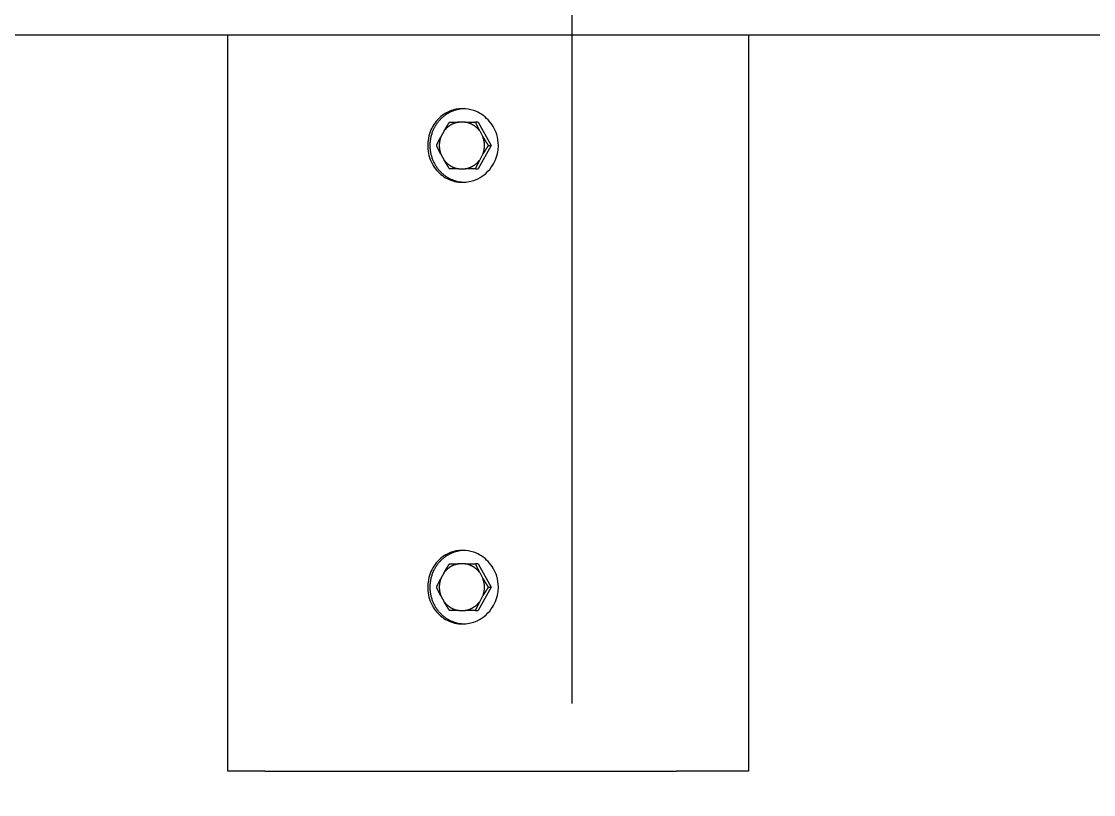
# Model space of a CAD drawing. Extents: x 53504 to 217282, y 25397 to 142583.
# Drawn here: x 140850.7 to 141288, y 132956.4 to 133271.5 of the extents above; entities that cross this region are included whole.
import ezdxf

# ---------------------------------------------------------------- set-up
doc = ezdxf.new("R2010")
doc.units = 0
doc.header["$LTSCALE"] = 250
doc.linetypes.add('PHANTOM', pattern=[2.1, 1.25, -0.2, 0.125, -0.2, 0.125, -0.2])
doc.layers.get('0').update_dxf_attribs({"linetype": 'CONTINUOUS'})
doc.layers.add('A0CO1', color=1, linetype='CONTINUOUS')
doc.layers.add('S0PH1', color=1, linetype='PHANTOM')

# ---------------------------------------------------------------- blocks, each defined once
blk = doc.blocks.new('ROR')
at = {"color": 0, "linetype": 'ByBlock'}
for p, q in [((71.2505, 1720), (-539.04973, 1720)), ((-140.3539, 1420), (-140.3539, 1720)), ((414.8413, 1720), (71.2505, 1720)), ((72.026, 1720), (72.026, 1420)), ((-49.9687, 1684.5), (-46.2098, 1684.5)), ((-43.6205, 1684.5), (-46.2098, 1684.5)), ((-43.6205, 1684.5), (-39.424, 1684.5)), ((-38.2646, 1684.5), (-39.424, 1684.5)), ((-38.2646, 1684.5), (-32.9923, 1675)), ((-52.1763, 1680.9165), (-53.471, 1678.5836)), ((-37.654, 1680.9165), (-36.3593, 1678.5836)), ((-32.9923, 1675), (-38.2646, 1665.5)), ((-34.1517, 1675), (-32.9923, 1675)), ((-53.471, 1671.4165), (-52.1763, 1669.0836)), ((-37.654, 1669.0836), (-36.3593, 1671.4165)), ((-46.2098, 1665.5), (-49.9687, 1665.5)), ((-46.2098, 1665.5), (-43.6205, 1665.5)), ((-39.424, 1665.5), (-43.6205, 1665.5)), ((-39.424, 1665.5), (-38.2646, 1665.5)), ((-49.9687, 1504.5), (-46.2098, 1504.5)), ((-43.6205, 1504.5), (-46.2098, 1504.5)), ((-43.6205, 1504.5), (-39.424, 1504.5)), ((-38.2646, 1504.5), (-39.424, 1504.5)), ((-38.2646, 1504.5), (-32.9923, 1495)), ((-52.1763, 1500.9165), (-53.471, 1498.5836)), ((-37.654, 1500.9165), (-36.3593, 1498.5836)), ((-53.471, 1491.4165), (-52.1763, 1489.0836)), ((-32.9923, 1495), (-38.2646, 1485.5)), ((-37.654, 1489.0836), (-36.3593, 1491.4165)), ((-34.1517, 1495), (-32.9923, 1495)), ((-46.2098, 1485.5), (-49.9687, 1485.5)), ((-46.2098, 1485.5), (-43.6205, 1485.5)), ((-39.424, 1485.5), (-43.6205, 1485.5)), ((-39.424, 1485.5), (-38.2646, 1485.5)), ((-125.2896, 1420), (-140.3539, 1420)), ((-125.2896, 1420), (42.5921, 1420)), ((72.026, 1420), (42.5921, 1420))]:
    blk.add_line(p, q, dxfattribs=at)
for points in [[(-44.0881, 1689.9891), (-44.7417, 1689.9467, 0.010904938), (-45.3827, 1689.8766, 0.011507174), (-46.0107, 1689.7775, 0.011601446), (-46.6249, 1689.652, 0.01118388), (-47.2228, 1689.5014, 0.010964824), (-47.804, 1689.3282, 0.010737509), (-48.367, 1689.1332, 0.010606455), (-48.9122, 1688.9188, 0.010383035), (-49.4385, 1688.6857, 0.010124251), (-49.9446, 1688.4376, 0.009742224), (-50.4289, 1688.1756, 0.009779508), (-50.8993, 1687.8973, 0.009589789), (-51.3632, 1687.5979, 0.009488039), (-51.8236, 1687.2755, 0.0097748), (-52.2812, 1686.9266, 0.009852895), (-52.7346, 1686.552, 0.010082039), (-53.1811, 1686.1506, 0.010219598), (-53.6194, 1685.7232, 0.010407616), (-54.0473, 1685.2685, 0.010505822), (-54.4634, 1684.7876, 0.01069763), (-54.8651, 1684.2797, 0.010795857), (-55.2511, 1683.7463, 0.010963925), (-55.6186, 1683.1868, 0.011047029), (-55.9663, 1682.6032, 0.011198093), (-56.2915, 1681.9956, 0.011269833), (-56.593, 1681.366, 0.011398561), (-56.8679, 1680.7152, 0.01145714), (-57.1157, 1680.0456, 0.011562576), (-57.3335, 1679.3583, 0.011608182), (-57.521, 1678.6562, 0.011688522), (-57.6757, 1677.9408, 0.011721006), (-57.7978, 1677.2151, 0.011775199), (-57.8851, 1676.4812, 0.011794648), (-57.9382, 1675.742, 0.011821926), (-57.9555, 1675, 0.011828398), (-57.9382, 1674.2581, 0.011828398), (-57.8851, 1673.5189, 0.011821926), (-57.7978, 1672.785, 0.011794648), (-57.6757, 1672.0593, 0.011775198), (-57.521, 1671.3439, 0.011721003), (-57.3335, 1670.6418, 0.01168852), (-57.1157, 1669.9545, 0.011608186), (-56.8679, 1669.2849, 0.011562572), (-56.5929, 1668.6341, 0.01145711), (-56.2914, 1668.0045, 0.011398565), (-55.9663, 1667.3968, 0.011269932), (-55.6186, 1666.8133, 0.011198064), (-55.2511, 1666.2538, 0.011046634), (-54.8651, 1665.7204, 0.010964018), (-54.4634, 1665.2124, 0.010797326), (-54.0473, 1664.7315, 0.010697254), (-53.6193, 1664.2768, 0.010500298), (-53.1811, 1663.8494, 0.010409024), (-52.7346, 1663.4481, 0.010240018), (-52.2811, 1663.0735, 0.010076699), (-51.8235, 1662.7246, 0.009778117), (-51.3635, 1662.4022, 0.009794877), (-50.8993, 1662.1028, 0.009755265), (-50.4275, 1661.8244, 0.009511564), (-49.9445, 1661.5625, 0.008885518), (-49.4437, 1661.3148, 0.010036777), (-48.9122, 1661.0813, 0.012800242), (-48.3466, 1660.8652, 0.00948295), (-47.804, 1660.6719, 0.002323767), (-47.3031, 1660.5055, 0.014494382), (-46.6249, 1660.3481, 0.025918384), (-45.5376, 1660.1823, 0.012189206), (-44.088, 1660.011, 0.006147019)], [(-46.2094, 1684.5001), (-46.4152, 1684.4673, 0.006117841), (-46.6223, 1684.4293, 0.005911667), (-46.8307, 1684.3857, 0.005860919), (-47.0403, 1684.3369, 0.006003954), (-47.2509, 1684.2822, 0.006070301), (-47.4622, 1684.2219, 0.006119772), (-47.6741, 1684.1556, 0.0061528), (-47.8864, 1684.0835, 0.00622169), (-48.0989, 1684.0052, 0.006260223), (-48.3113, 1683.9208, 0.006320557), (-48.5235, 1683.8301, 0.006352115), (-48.7352, 1683.7333, 0.006404904), (-48.9462, 1683.63, 0.006440169), (-49.1562, 1683.5204, 0.006504222), (-49.3651, 1683.4042, 0.006512858), (-49.5724, 1683.2818, 0.00651599), (-49.778, 1683.1529, 0.006599932), (-49.9817, 1683.0175, 0.006783867), (-50.1835, 1682.8753, 0.006597578), (-50.3821, 1682.7276, 0.006172072), (-50.5769, 1682.5748, 0.00686236), (-50.7714, 1682.4125, 0.008258815), (-50.9663, 1682.2392, 0.006219196), (-51.1475, 1682.0728, 0.002031566), (-51.3097, 1681.9193, 0.008901154), (-51.5083, 1681.7094, 0.015368702), (-51.801, 1681.37, 0.007431286), (-52.1763, 1680.916, 0.003887217)], [(-52.1763, 1680.916), (-52.1038, 1681.0406, -0.000483853), (-52.0313, 1681.1646, -0.000492784), (-51.9589, 1681.2879, -0.000492135), (-51.8865, 1681.4106, -0.000479479), (-51.8142, 1681.5327, -0.000471215), (-51.7418, 1681.6543, -0.000464351), (-51.6695, 1681.7754, -0.000458058), (-51.5971, 1681.8961, -0.000449792), (-51.5246, 1682.0163, -0.000443027), (-51.4521, 1682.1362, -0.000435351), (-51.3795, 1682.2557, -0.00042867), (-51.3069, 1682.3749, -0.000420798), (-51.2341, 1682.4938, -0.000414482), (-51.1612, 1682.6125, -0.000407621), (-51.0882, 1682.7309, -0.000400237), (-51.015, 1682.8492, -0.00039076), (-50.9417, 1682.9672, -0.000387422), (-50.8682, 1683.0853, -0.000387265), (-50.7944, 1683.2034, -0.000370883), (-50.7207, 1683.321, -0.000341677), (-50.6472, 1683.4378, -0.00036834), (-50.5723, 1683.5564, -0.000426561), (-50.4953, 1683.6779, -0.000322303), (-50.423, 1683.7919, -0.000118678), (-50.3574, 1683.895, -0.000436341), (-50.2727, 1684.0275, -0.0007247), (-50.1412, 1684.2321, -0.000350841), (-49.9686, 1684.5001, -0.000186591)], [(-37.6537, 1680.916), (-37.8136, 1681.1223, 0.006705874), (-37.9782, 1681.3233, 0.006795275), (-38.1477, 1681.519, 0.006816055), (-38.3218, 1681.7094, 0.006786407), (-38.5002, 1681.8939, 0.006780164), (-38.6826, 1682.0728, 0.006766055), (-38.869, 1682.2456, 0.006759291), (-39.0588, 1682.4125, 0.006735244), (-39.2519, 1682.5731, 0.006724633), (-39.4481, 1682.7276, 0.006695998), (-39.647, 1682.8757, 0.006680028), (-39.8484, 1683.0175, 0.006642151), (-40.0521, 1683.1528, 0.006627001), (-40.2577, 1683.2818, 0.00659553), (-40.4652, 1683.4042, 0.006559761), (-40.6739, 1683.5204, 0.006480824), (-40.8839, 1683.6299, 0.006500195), (-41.095, 1683.7333, 0.006559193), (-41.3071, 1683.8302, 0.006372386), (-41.5188, 1683.9208, 0.005953889), (-41.7296, 1684.0049, 0.006446637), (-41.9438, 1684.0835, 0.007485158), (-42.1625, 1684.1567, 0.005813713), (-42.3679, 1684.2219, 0.002333373), (-42.5536, 1684.2778, 0.007806712), (-42.7898, 1684.3369, 0.013197833), (-43.1504, 1684.4118, 0.006646898), (-43.6207, 1684.5001, 0.003620777)], [(-39.4243, 1684.5001), (-39.3694, 1684.3818, 0.000362394), (-39.3143, 1684.2636, 0.000360266), (-39.2591, 1684.1455, 0.000363059), (-39.2037, 1684.0275, 0.000371073), (-39.1482, 1683.9097, 0.000377117), (-39.0925, 1683.7919, 0.000382771), (-39.0365, 1683.6741, 0.000388064), (-38.9804, 1683.5564, 0.000394403), (-38.924, 1683.4387, 0.000399956), (-38.8674, 1683.321, 0.000406327), (-38.8105, 1683.2032, 0.000411721), (-38.7533, 1683.0853, 0.000417874), (-38.6959, 1682.9673, 0.000423736), (-38.6381, 1682.8492, 0.000431114), (-38.58, 1682.7309, 0.000435327), (-38.5215, 1682.6125, 0.000438708), (-38.4627, 1682.4939, 0.00044856), (-38.4034, 1682.3749, 0.000465616), (-38.3437, 1682.2554, 0.000456003), (-38.2837, 1682.1362, 0.000428315), (-38.2237, 1682.0173, 0.000483529), (-38.1622, 1681.8961, 0.000592649), (-38.0986, 1681.7715, 0.000444718), (-38.0386, 1681.6543, 0.00013178), (-37.9842, 1681.5482, 0.000655775), (-37.9128, 1681.4106, 0.001153409), (-37.8011, 1681.1969, 0.000555406), (-37.6537, 1680.916, 0.000289087)], [(-55.2407, 1674.9997), (-55.1858, 1675.1181, -0.000363511), (-55.1308, 1675.2363, -0.00036138), (-55.0756, 1675.3544, -0.000364185), (-55.0203, 1675.4724, -0.000372228), (-54.9648, 1675.5902, -0.000378294), (-54.9091, 1675.708, -0.00038397), (-54.8532, 1675.8258, -0.000389284), (-54.7971, 1675.9435, -0.000395647), (-54.7408, 1676.0613, -0.000401221), (-54.6842, 1676.179, -0.000407617), (-54.6273, 1676.2968, -0.000413033), (-54.5702, 1676.4147, -0.00041921), (-54.5128, 1676.5327, -0.000425096), (-54.455, 1676.6508, -0.000432502), (-54.3969, 1676.7691, -0.000436734), (-54.3385, 1676.8875, -0.000440131), (-54.2798, 1677.0061, -0.00045002), (-54.2205, 1677.1251, -0.000467137), (-54.1608, 1677.2446, -0.000457498), (-54.1009, 1677.3638, -0.000429725), (-54.0409, 1677.4827, -0.000485126), (-53.9794, 1677.6039, -0.000594614), (-53.9159, 1677.7285, -0.000446199), (-53.8559, 1677.8456, -0.00013222), (-53.8015, 1677.9517, -0.000657968), (-53.7302, 1678.0893, -0.001157295), (-53.6186, 1678.303, -0.000557289), (-53.4712, 1678.5839, -0.00029007)], [(-53.4712, 1671.4167), (-53.537, 1671.5413, -0.000505679), (-53.6021, 1671.6652, -0.000517258), (-53.6665, 1671.7885, -0.000518956), (-53.7302, 1671.9111, -0.000507812), (-53.7934, 1672.0332, -0.000501276), (-53.8559, 1672.1547, -0.000496054), (-53.9179, 1672.2758, -0.000491451), (-53.9794, 1672.3964, -0.000484561), (-54.0404, 1672.5166, -0.000479281), (-54.1009, 1672.6364, -0.000472852), (-54.1609, 1672.7559, -0.000467498), (-54.2205, 1672.875, -0.000460686), (-54.2797, 1672.9939, -0.000455569), (-54.3385, 1673.1125, -0.000449708), (-54.397, 1673.231, -0.00044326), (-54.455, 1673.3492, -0.000434331), (-54.5127, 1673.4672, -0.000432217), (-54.5702, 1673.5852, -0.000433579), (-54.6274, 1673.7033, -0.000416756), (-54.6842, 1673.8208, -0.000385195), (-54.7403, 1673.9376, -0.000416636), (-54.7971, 1674.0562, -0.000484271), (-54.855, 1674.1777, -0.000367303), (-54.9091, 1674.2916, -0.000135521), (-54.958, 1674.3947, -0.000499186), (-55.0203, 1674.5272, -0.000834082), (-55.1159, 1674.7317, -0.000405909), (-55.2407, 1674.9997, -0.000216395)], [(-53.4712, 1678.5839), (-53.563, 1678.3367, 0.006568869), (-53.648, 1678.0879, 0.006633796), (-53.7261, 1677.8374, 0.0066308), (-53.7975, 1677.5854, 0.006580379), (-53.8619, 1677.3324, 0.006552632), (-53.9196, 1677.0786, 0.006518971), (-53.9703, 1676.8243, 0.006492441), (-54.0143, 1676.5699, 0.006451052), (-54.0514, 1676.3156, 0.006422785), (-54.082, 1676.0617, 0.006379054), (-54.1057, 1675.8084, 0.006347802), (-54.1231, 1675.5561, 0.006297479), (-54.1339, 1675.3049, 0.006269254), (-54.1384, 1675.0552, 0.006227232), (-54.1366, 1674.8072, 0.006181826), (-54.1289, 1674.561, 0.006097457), (-54.1151, 1674.3171, 0.00610632), (-54.0956, 1674.0753, 0.006153592), (-54.0702, 1673.8358, 0.005971137), (-54.0398, 1673.5997, 0.005573731), (-54.0044, 1673.3678, 0.006030089), (-53.9628, 1673.1356, 0.006996442), (-53.9144, 1672.9019, 0.005431138), (-53.8659, 1672.6843, 0.002179358), (-53.8196, 1672.4891, 0.007290407), (-53.7507, 1672.2468, 0.012323993), (-53.6328, 1671.8846, 0.006209197), (-53.4712, 1671.4167, 0.00338347)], [(-36.3588, 1671.4167), (-36.2833, 1671.6185, 0.005720019), (-36.2114, 1671.8241, 0.005524086), (-36.1435, 1672.0336, 0.005474281), (-36.0794, 1672.2468, 0.005606298), (-36.0196, 1672.4638, 0.005667421), (-35.9642, 1672.6843, 0.005713658), (-35.9135, 1672.9083, 0.005745459), (-35.8674, 1673.1356, 0.00581163), (-35.8264, 1673.3662, 0.005850528), (-35.7904, 1673.5997, 0.005910686), (-35.7598, 1673.8362, 0.005945164), (-35.7345, 1674.0753, 0.006000373), (-35.7151, 1674.317, 0.00604054), (-35.7013, 1674.561, 0.006108569), (-35.6935, 1674.8072, 0.00612605), (-35.6918, 1675.0552, 0.006138969), (-35.6963, 1675.3048, 0.006229635), (-35.7071, 1675.5561, 0.006415958), (-35.7246, 1675.8089, 0.006253767), (-35.7482, 1676.0617, 0.005863147), (-35.778, 1676.3136, 0.006534444), (-35.8158, 1676.5699, 0.007887025), (-35.8626, 1676.8322, 0.00595846), (-35.9105, 1677.0786, 0.001949732), (-35.9572, 1677.3015, 0.008556448), (-36.0326, 1677.5854, 0.014864357), (-36.1686, 1678.0187, 0.007228521), (-36.3588, 1678.5839, 0.003791262)], [(-36.3588, 1678.5839), (-36.2863, 1678.4592, 0.000482394), (-36.2139, 1678.3353, 0.000491293), (-36.1415, 1678.212, 0.00049064), (-36.0692, 1678.0893, 0.000478017), (-35.9968, 1677.9672, 0.000469773), (-35.9245, 1677.8456, 0.000462925), (-35.8522, 1677.7245, 0.000456646), (-35.7798, 1677.6039, 0.000448401), (-35.7074, 1677.4837, 0.000441652), (-35.635, 1677.3638, 0.000433996), (-35.5624, 1677.2443, 0.000427332), (-35.4898, 1677.1251, 0.000419481), (-35.417, 1677.0062, 0.00041318), (-35.3442, 1676.8875, 0.000406337), (-35.2712, 1676.769, 0.000398972), (-35.1981, 1676.6508, 0.000389522), (-35.1248, 1676.5327, 0.000386191), (-35.0513, 1676.4147, 0.000386031), (-34.9775, 1676.2966, 0.000369699), (-34.9039, 1676.179, 0.000340583), (-34.8304, 1676.0622, 0.000367158), (-34.7556, 1675.9435, 0.000425188), (-34.6787, 1675.8221, 0.000321263), (-34.6063, 1675.708, 0.000118294), (-34.5408, 1675.605, 0.000434929), (-34.4561, 1675.4724, 0.000722345), (-34.3247, 1675.2678, 0.000349697), (-34.1522, 1674.9997, 0.000185982)], [(-34.1522, 1674.9997), (-34.2286, 1674.8814, 0.000311498), (-34.3047, 1674.7632, 0.000310573), (-34.3806, 1674.6452, 0.000313932), (-34.4561, 1674.5272, 0.000321817), (-34.5313, 1674.4094, 0.000328094), (-34.6063, 1674.2916, 0.000334043), (-34.6811, 1674.1739, 0.000339771), (-34.7556, 1674.0562, 0.000346425), (-34.8298, 1673.9385, 0.000352492), (-34.9039, 1673.8208, 0.000359292), (-34.9777, 1673.7031, 0.000365336), (-35.0513, 1673.5852, 0.000372063), (-35.1248, 1673.4673, 0.000378647), (-35.1981, 1673.3492, 0.000386603), (-35.2712, 1673.2309, 0.000391842), (-35.3442, 1673.1125, 0.00039632), (-35.417, 1672.994, 0.000406775), (-35.4898, 1672.875, 0.000423854), (-35.5626, 1672.7556, 0.000416784), (-35.635, 1672.6364, 0.000392927), (-35.7068, 1672.5176, 0.000445299), (-35.7798, 1672.3964, 0.000548282), (-35.8545, 1672.2719, 0.000413427), (-35.9245, 1672.1547, 0.000122804), (-35.9878, 1672.0486, 0.000612467), (-36.0692, 1671.9111, 0.001086578), (-36.1945, 1671.6975, 0.000527232), (-36.3588, 1671.4167, 0.000275371)], [(-52.1763, 1669.0834), (-52.0461, 1668.9145, 0.005838316), (-51.9109, 1668.7469, 0.005654823), (-51.7705, 1668.5809, 0.005620214), (-51.625, 1668.4166, 0.005771816), (-51.4742, 1668.2542, 0.005851684), (-51.3184, 1668.0941, 0.005915629), (-51.1573, 1667.9363, 0.005965246), (-50.9911, 1667.7812, 0.006049873), (-50.8197, 1667.6289, 0.006106712), (-50.6432, 1667.4797, 0.006184953), (-50.4617, 1667.3339, 0.006236725), (-50.2752, 1667.1916, 0.006309305), (-50.0837, 1667.0532, 0.006366291), (-49.8875, 1666.9188, 0.006451656), (-49.6864, 1666.7888, 0.006483634), (-49.4808, 1666.6632, 0.006509437), (-49.2707, 1666.5425, 0.006617481), (-49.0561, 1666.4266, 0.006826408), (-48.8369, 1666.316, 0.006663968), (-48.6146, 1666.2109, 0.006255371), (-48.39, 1666.1118, 0.006979289), (-48.1577, 1666.0178, 0.008432894), (-47.9159, 1665.9289, 0.006376382), (-47.6868, 1665.8488, 0.002087197), (-47.4779, 1665.7795, 0.009162043), (-47.2038, 1665.7055, 0.015923084), (-46.775, 1665.6115, 0.007741175), (-46.2094, 1665.5004, 0.004058793)], [(-49.9686, 1665.5004), (-50.0451, 1665.6187, -0.000311965), (-50.1212, 1665.7369, -0.000311038), (-50.1971, 1665.855, -0.000314403), (-50.2727, 1665.9729, -0.000322299), (-50.348, 1666.0907, -0.000328586), (-50.423, 1666.2085, -0.000334543), (-50.4978, 1666.3262, -0.00034028), (-50.5723, 1666.4439, -0.000346944), (-50.6466, 1666.5616, -0.00035302), (-50.7207, 1666.6793, -0.00035983), (-50.7945, 1666.7971, -0.000365883), (-50.8682, 1666.9149, -0.00037262), (-50.9417, 1667.0328, -0.000379214), (-51.015, 1667.1509, -0.000387182), (-51.0882, 1667.2692, -0.000392429), (-51.1612, 1667.3876, -0.000396913), (-51.2341, 1667.5061, -0.000407383), (-51.3069, 1667.6251, -0.000424488), (-51.3797, 1667.7445, -0.000417407), (-51.4521, 1667.8637, -0.000393514), (-51.524, 1667.9826, -0.000445965), (-51.5971, 1668.1037, -0.000549101), (-51.6717, 1668.2283, -0.000414044), (-51.7418, 1668.3454, -0.000122987), (-51.8051, 1668.4515, -0.000613381), (-51.8865, 1668.589, -0.001088199), (-52.012, 1668.8026, -0.000528018), (-52.1763, 1669.0834, -0.000275781)], [(-43.6207, 1665.5004), (-43.3691, 1665.5413, 0.007026603), (-43.1194, 1665.589, 0.007100426), (-42.8717, 1665.6439, 0.007100299), (-42.6263, 1665.7055, 0.007047798), (-42.3834, 1665.774, 0.007018144), (-42.1433, 1665.8488, 0.006980759), (-41.9063, 1665.9303, 0.006949548), (-41.6725, 1666.0178, 0.006901251), (-41.4422, 1666.1115, 0.006865536), (-41.2155, 1666.2109, 0.006812341), (-40.9928, 1666.3161, 0.006771055), (-40.774, 1666.4266, 0.006708731), (-40.5596, 1666.5425, 0.006668597), (-40.3494, 1666.6632, 0.006613297), (-40.1438, 1666.7888, 0.006553142), (-39.9427, 1666.9188, 0.006451604), (-39.7465, 1667.0532, 0.006447545), (-39.555, 1667.1916, 0.006483532), (-39.3682, 1667.3343, 0.006276484), (-39.1869, 1667.4797, 0.005845587), (-39.0115, 1667.6276, 0.006308969), (-38.8391, 1667.7812, 0.007299654), (-38.6687, 1667.9416, 0.005649375), (-38.5117, 1668.0941, 0.00226303), (-38.3724, 1668.2333, 0.007558033), (-38.2051, 1668.4166, 0.012709683), (-37.9625, 1668.704, 0.00637246), (-37.6537, 1669.0834, 0.00346428)], [(-37.6537, 1669.0834), (-37.7195, 1668.9589, 0.000504706), (-37.7846, 1668.8349, 0.000516264), (-37.8491, 1668.7117, 0.000517959), (-37.9128, 1668.589, 0.000506838), (-37.976, 1668.467, 0.000500315), (-38.0386, 1668.3454, 0.000495104), (-38.1007, 1668.2244, 0.000490511), (-38.1622, 1668.1037, 0.000483635), (-38.2232, 1667.9835, 0.000478366), (-38.2837, 1667.8637, 0.00047195), (-38.3438, 1667.7443, 0.000466607), (-38.4034, 1667.6251, 0.000459809), (-38.4627, 1667.5062, 0.000454703), (-38.5215, 1667.3876, 0.000448854), (-38.58, 1667.2691, 0.000442419), (-38.6381, 1667.1509, 0.000433508), (-38.6958, 1667.0329, 0.000431399), (-38.7533, 1666.9149, 0.000432759), (-38.8106, 1666.7968, 0.000415968), (-38.8674, 1666.6793, 0.000384467), (-38.9236, 1666.5625, 0.00041585), (-38.9804, 1666.4439, 0.000483359), (-39.0383, 1666.3225, 0.000366612), (-39.0925, 1666.2085, 0.000135266), (-39.1414, 1666.1054, 0.000498248), (-39.2037, 1665.9729, 0.000832517), (-39.2994, 1665.7684, 0.000405149), (-39.4243, 1665.5004, 0.00021599)], [(-44.0881, 1509.9891), (-44.7417, 1509.9467, 0.010904938), (-45.3827, 1509.8766, 0.011507174), (-46.0107, 1509.7775, 0.011601446), (-46.6249, 1509.652, 0.01118388), (-47.2228, 1509.5014, 0.010964824), (-47.804, 1509.3282, 0.010737509), (-48.367, 1509.1332, 0.010606455), (-48.9122, 1508.9188, 0.010383035), (-49.4385, 1508.6857, 0.010124251), (-49.9446, 1508.4376, 0.009742224), (-50.4289, 1508.1756, 0.009779508), (-50.8993, 1507.8973, 0.009589789), (-51.3632, 1507.5979, 0.009488039), (-51.8236, 1507.2755, 0.0097748), (-52.2812, 1506.9266, 0.009852895), (-52.7346, 1506.552, 0.010082039), (-53.1811, 1506.1506, 0.010219598), (-53.6194, 1505.7232, 0.010407616), (-54.0473, 1505.2685, 0.010505822), (-54.4634, 1504.7876, 0.01069763), (-54.8651, 1504.2797, 0.010795857), (-55.2511, 1503.7463, 0.010963925), (-55.6186, 1503.1868, 0.011047029), (-55.9663, 1502.6032, 0.011198093), (-56.2915, 1501.9956, 0.011269833), (-56.593, 1501.366, 0.011398561), (-56.8679, 1500.7152, 0.01145714), (-57.1157, 1500.0456, 0.011562576), (-57.3335, 1499.3583, 0.011608182), (-57.521, 1498.6562, 0.011688522), (-57.6757, 1497.9408, 0.011721006), (-57.7978, 1497.2151, 0.011775199), (-57.8851, 1496.4812, 0.011794648), (-57.9382, 1495.742, 0.011821926), (-57.9555, 1495, 0.011828398), (-57.9382, 1494.2581, 0.011828398), (-57.8851, 1493.5189, 0.011821926), (-57.7978, 1492.785, 0.011794648), (-57.6757, 1492.0593, 0.011775198), (-57.521, 1491.3439, 0.011721003), (-57.3335, 1490.6418, 0.01168852), (-57.1157, 1489.9545, 0.011608186), (-56.8679, 1489.2849, 0.011562572), (-56.5929, 1488.6341, 0.01145711), (-56.2914, 1488.0045, 0.011398565), (-55.9663, 1487.3968, 0.011269932), (-55.6186, 1486.8133, 0.011198064), (-55.2511, 1486.2538, 0.011046634), (-54.8651, 1485.7204, 0.010964018), (-54.4634, 1485.2124, 0.010797326), (-54.0473, 1484.7315, 0.010697254), (-53.6193, 1484.2768, 0.010500298), (-53.1811, 1483.8494, 0.010409024), (-52.7346, 1483.4481, 0.010240018), (-52.2811, 1483.0735, 0.010076699), (-51.8235, 1482.7246, 0.009778117), (-51.3635, 1482.4022, 0.009794877), (-50.8993, 1482.1028, 0.009755265), (-50.4275, 1481.8244, 0.009511564), (-49.9445, 1481.5625, 0.008885518), (-49.4437, 1481.3148, 0.010036777), (-48.9122, 1481.0813, 0.012800242), (-48.3466, 1480.8652, 0.00948295), (-47.804, 1480.6719, 0.002323767), (-47.3031, 1480.5055, 0.014494382), (-46.6249, 1480.3481, 0.025918384), (-45.5376, 1480.1823, 0.012189206), (-44.088, 1480.011, 0.006147019)], [(-46.2094, 1504.4999), (-46.4152, 1504.4671, 0.006116465), (-46.6223, 1504.429, 0.00591037), (-46.8307, 1504.3855, 0.005859669), (-47.0403, 1504.3367, 0.006002712), (-47.2509, 1504.282, 0.006069089), (-47.4622, 1504.2217, 0.006118597), (-47.6741, 1504.1555, 0.00615167), (-47.8864, 1504.0834, 0.0062206), (-48.0989, 1504.0051, 0.006259186), (-48.3113, 1503.9208, 0.00631957), (-48.5235, 1503.8301, 0.006351188), (-48.7352, 1503.7333, 0.006404036), (-48.9462, 1503.63, 0.006439369), (-49.1562, 1503.5205, 0.006503487), (-49.3651, 1503.4043, 0.006512201), (-49.5724, 1503.282, 0.006515411), (-49.778, 1503.1531, 0.006599429), (-49.9817, 1503.0178, 0.006783436), (-50.1835, 1502.8756, 0.006597248), (-50.3821, 1502.7279, 0.00617184), (-50.5769, 1502.5751, 0.006862191), (-50.7714, 1502.4129, 0.008258735), (-50.9663, 1502.2397, 0.006219235), (-51.1475, 1502.0733, 0.002031595), (-51.3097, 1501.9198, 0.008901347), (-51.5083, 1501.71, 0.015369444), (-51.801, 1501.3708, 0.007431815), (-52.1763, 1500.9169, 0.003887533)], [(-52.1763, 1500.9169), (-52.1038, 1501.0414, -0.000482435), (-52.0313, 1501.1653, -0.000491329), (-51.9589, 1501.2886, -0.00049067), (-51.8865, 1501.4112, -0.000478041), (-51.8142, 1501.5333, -0.000469791), (-51.7418, 1501.6548, -0.000462937), (-51.6695, 1501.7759, -0.000456654), (-51.5971, 1501.8965, -0.000448403), (-51.5246, 1502.0167, -0.00044165), (-51.4521, 1502.1365, -0.00043399), (-51.3795, 1502.2559, -0.000427321), (-51.3069, 1502.3751, -0.000419466), (-51.2341, 1502.494, -0.000413161), (-51.1612, 1502.6126, -0.000406314), (-51.0882, 1502.7311, -0.000398946), (-51.015, 1502.8493, -0.000389493), (-50.9417, 1502.9673, -0.000386159), (-50.8682, 1503.0853, -0.000385996), (-50.7944, 1503.2034, -0.000369661), (-50.7207, 1503.3209, -0.000340546), (-50.6472, 1503.4377, -0.000367114), (-50.5723, 1503.5563, -0.000425134), (-50.4953, 1503.6778, -0.000321219), (-50.423, 1503.7917, -0.000118277), (-50.3574, 1503.8948, -0.000434866), (-50.2727, 1504.0274, -0.000722229), (-50.1412, 1504.2319, -0.000349636), (-49.9686, 1504.4999, -0.000185948)], [(-37.6537, 1500.9169), (-37.8136, 1501.123, 0.006706519), (-37.9782, 1501.324, 0.006795845), (-38.1477, 1501.5197, 0.006816535), (-38.3218, 1501.71, 0.006786797), (-38.5002, 1501.8945, 0.006780461), (-38.6826, 1502.0733, 0.006766262), (-38.869, 1502.2461, 0.006759404), (-39.0588, 1502.4129, 0.006735267), (-39.2519, 1502.5735, 0.006724562), (-39.4481, 1502.7279, 0.00669584), (-39.647, 1502.876, 0.006679779), (-39.8484, 1503.0178, 0.006641817), (-40.0521, 1503.153, 0.00662658), (-40.2577, 1503.282, 0.006595028), (-40.4652, 1503.4044, 0.006559178), (-40.6739, 1503.5205, 0.006480171), (-40.8839, 1503.63, 0.006499462), (-41.095, 1503.7333, 0.006558378), (-41.3071, 1503.8302, 0.006371522), (-41.5188, 1503.9208, 0.005953022), (-41.7296, 1504.0048, 0.006445633), (-41.9438, 1504.0834, 0.007483913), (-42.1625, 1504.1566, 0.005812685), (-42.3679, 1504.2217, 0.002332948), (-42.5536, 1504.2776, 0.00780525), (-42.7898, 1504.3367, 0.01319517), (-43.1504, 1504.4115, 0.00664548), (-43.6207, 1504.4999, 0.003619986)], [(-39.4243, 1504.4999), (-39.3694, 1504.3815, 0.000363349), (-39.3143, 1504.2633, 0.000361221), (-39.2591, 1504.1453, 0.000364027), (-39.2037, 1504.0274, 0.000372068), (-39.1482, 1503.9095, 0.000378134), (-39.0925, 1503.7917, 0.00038381), (-39.0365, 1503.674, 0.000389124), (-38.9804, 1503.5563, 0.000395487), (-38.924, 1503.4386, 0.000401061), (-38.8674, 1503.3209, 0.000407457), (-38.8105, 1503.2031, 0.000412873), (-38.7533, 1503.0853, 0.000419051), (-38.6959, 1502.9674, 0.000424937), (-38.6381, 1502.8493, 0.000432344), (-38.58, 1502.731, 0.000436577), (-38.5215, 1502.6126, 0.000439976), (-38.4627, 1502.494, 0.000449865), (-38.4034, 1502.3751, 0.000466979), (-38.3437, 1502.2557, 0.000457347), (-38.2837, 1502.1365, 0.000429586), (-38.2237, 1502.0177, 0.000484972), (-38.1622, 1501.8965, 0.000594431), (-38.0986, 1501.7719, 0.000446065), (-38.0386, 1501.6548, 0.000132181), (-37.9842, 1501.5487, 0.000657777), (-37.9128, 1501.4112, 0.001156977), (-37.8011, 1501.1976, 0.000557144), (-37.6537, 1500.9169, 0.000289997)], [(-55.2407, 1495.0006), (-55.1858, 1495.1189, -0.000362902), (-55.1308, 1495.2371, -0.00036077), (-55.0756, 1495.3551, -0.000363565), (-55.0203, 1495.473, -0.00037159), (-54.9648, 1495.5908, -0.00037764), (-54.9091, 1495.7086, -0.000383301), (-54.8532, 1495.8263, -0.0003886), (-54.7971, 1495.944, -0.000394946), (-54.7408, 1496.0617, -0.000400505), (-54.6842, 1496.1794, -0.000406883), (-54.6273, 1496.2971, -0.000412283), (-54.5702, 1496.415, -0.000418443), (-54.5128, 1496.5329, -0.000424311), (-54.455, 1496.651, -0.000431698), (-54.3969, 1496.7692, -0.000435914), (-54.3385, 1496.8876, -0.000439298), (-54.2798, 1497.0062, -0.000449161), (-54.2205, 1497.1252, -0.000466238), (-54.1608, 1497.2446, -0.000456611), (-54.1009, 1497.3638, -0.000428884), (-54.0409, 1497.4826, -0.000484169), (-53.9794, 1497.6038, -0.000593431), (-53.9159, 1497.7284, -0.000445302), (-53.8559, 1497.8455, -0.000131953), (-53.8015, 1497.9516, -0.000656632), (-53.7302, 1498.0891, -0.001154905), (-53.6186, 1498.3028, -0.000556121), (-53.4712, 1498.5836, -0.000289458)], [(-53.4712, 1498.5836), (-53.563, 1498.3365, 0.006569689), (-53.648, 1498.0877, 0.006634573), (-53.7261, 1497.8371, 0.00663152), (-53.7975, 1497.5852, 0.006581039), (-53.8619, 1497.3322, 0.006553231), (-53.9196, 1497.0784, 0.006519509), (-53.9703, 1496.8242, 0.006492916), (-54.0143, 1496.5698, 0.006451466), (-54.0514, 1496.3155, 0.006423136), (-54.082, 1496.0615, 0.006379343), (-54.1057, 1495.8083, 0.006348027), (-54.1231, 1495.5559, 0.006297643), (-54.1339, 1495.3048, 0.006269356), (-54.1384, 1495.0551, 0.006227276), (-54.1366, 1494.807, 0.006181809), (-54.1289, 1494.5609, 0.006097384), (-54.1151, 1494.317, 0.006106188), (-54.0956, 1494.0752, 0.006153404), (-54.0702, 1493.8356, 0.005970898), (-54.0398, 1493.5995, 0.005573461), (-54.0044, 1493.3676, 0.006029745), (-53.9628, 1493.1354, 0.006995978), (-53.9144, 1492.9017, 0.005430725), (-53.8659, 1492.6841, 0.002179182), (-53.8196, 1492.4889, 0.007289781), (-53.7507, 1492.2466, 0.012322758), (-53.6328, 1491.8843, 0.006208499), (-53.4712, 1491.4164, 0.003383071)], [(-36.3588, 1491.4164), (-36.2833, 1491.6182, 0.005719301), (-36.2114, 1491.8238, 0.005523429), (-36.1435, 1492.0334, 0.005473666), (-36.0794, 1492.2466, 0.005605707), (-36.0196, 1492.4636, 0.005666866), (-35.9642, 1492.6841, 0.005713142), (-35.9135, 1492.9081, 0.005744985), (-35.8674, 1493.1354, 0.005811198), (-35.8264, 1493.366, 0.005850142), (-35.7904, 1493.5995, 0.005910345), (-35.7598, 1493.836, 0.005944875), (-35.7345, 1494.0752, 0.006000134), (-35.7151, 1494.3169, 0.006040355), (-35.7013, 1494.5609, 0.006108437), (-35.6935, 1494.8071, 0.006125977), (-35.6918, 1495.0551, 0.006138952), (-35.6963, 1495.3047, 0.006229678), (-35.7071, 1495.5559, 0.006416063), (-35.7246, 1495.8088, 0.006253932), (-35.7482, 1496.0615, 0.005863354), (-35.778, 1496.3135, 0.006534736), (-35.8158, 1496.5698, 0.007887461), (-35.8626, 1496.832, 0.005958854), (-35.9105, 1497.0784, 0.001949871), (-35.9572, 1497.3013, 0.008557104), (-36.0326, 1497.5852, 0.014865759), (-36.1686, 1498.0185, 0.00722931), (-36.3588, 1498.5836, 0.0037917)], [(-36.3588, 1498.5836), (-36.2863, 1498.459, 0.000483618), (-36.2139, 1498.3351, 0.000492547), (-36.1415, 1498.2118, 0.000491901), (-36.0692, 1498.0891, 0.000479253), (-35.9968, 1497.9671, 0.000470994), (-35.9245, 1497.8455, 0.000464135), (-35.8522, 1497.7244, 0.000457847), (-35.7798, 1497.6038, 0.000449587), (-35.7074, 1497.4836, 0.000442827), (-35.635, 1497.3638, 0.000435157), (-35.5624, 1497.2443, 0.00042848), (-35.4898, 1497.1252, 0.000420614), (-35.417, 1497.0063, 0.000414302), (-35.3442, 1496.8876, 0.000407445), (-35.2712, 1496.7692, 0.000400066), (-35.1981, 1496.651, 0.000390594), (-35.1248, 1496.533, 0.000387259), (-35.0513, 1496.415, 0.000387103), (-34.9775, 1496.2969, 0.00037073), (-34.9039, 1496.1794, 0.000341537), (-34.8304, 1496.0626, 0.00036819), (-34.7556, 1495.944, 0.000426389), (-34.6787, 1495.8226, 0.000322174), (-34.6063, 1495.7086, 0.000118631), (-34.5408, 1495.6056, 0.000436168), (-34.4561, 1495.473, 0.000724418), (-34.3247, 1495.2685, 0.000350706), (-34.1522, 1495.0006, 0.00018652)], [(-53.4712, 1491.4164), (-53.537, 1491.541, -0.000506756), (-53.6021, 1491.665, -0.000518352), (-53.6665, 1491.7883, -0.000520043), (-53.7302, 1491.9109, -0.000508867), (-53.7934, 1492.033, -0.000502308), (-53.8559, 1492.1546, -0.000497067), (-53.9179, 1492.2757, -0.000492446), (-53.9794, 1492.3963, -0.000485534), (-54.0404, 1492.5165, -0.000480235), (-54.1009, 1492.6364, -0.000473785), (-54.1609, 1492.7559, -0.000468412), (-54.2205, 1492.8751, -0.00046158), (-54.2797, 1492.994, -0.000456445), (-54.3385, 1493.1127, -0.000450566), (-54.397, 1493.2311, -0.000444098), (-54.455, 1493.3494, -0.000435146), (-54.5127, 1493.4675, -0.000433021), (-54.5702, 1493.5855, -0.000434378), (-54.6274, 1493.7036, -0.000417518), (-54.6842, 1493.8212, -0.000385893), (-54.7403, 1493.938, -0.000417386), (-54.7971, 1494.0567, -0.000485135), (-54.855, 1494.1782, -0.000367952), (-54.9091, 1494.2922, -0.000135759), (-54.958, 1494.3953, -0.00050006), (-55.0203, 1494.5279, -0.000835519), (-55.1159, 1494.7325, -0.000406599), (-55.2407, 1495.0006, -0.00021676)], [(-34.1522, 1495.0006), (-34.2286, 1494.8822, 0.000310595), (-34.3047, 1494.7639, 0.000309675), (-34.3806, 1494.6458, 0.000313028), (-34.4561, 1494.5279, 0.000320893), (-34.5313, 1494.41, 0.000327155), (-34.6063, 1494.2922, 0.00033309), (-34.6811, 1494.1744, 0.000338806), (-34.7556, 1494.0567, 0.000345444), (-34.8298, 1493.939, 0.000351498), (-34.9039, 1493.8212, 0.000358282), (-34.9777, 1493.7034, 0.000364314), (-35.0513, 1493.5855, 0.000371027), (-35.1248, 1493.4675, 0.000377597), (-35.1981, 1493.3494, 0.000385535), (-35.2712, 1493.2311, 0.000390765), (-35.3442, 1493.1127, 0.000395235), (-35.417, 1492.9941, 0.000405666), (-35.4898, 1492.8751, 0.000422704), (-35.5626, 1492.7556, 0.000415659), (-35.635, 1492.6364, 0.000391871), (-35.7068, 1492.5175, 0.000444109), (-35.7798, 1492.3963, 0.000546826), (-35.8545, 1492.2718, 0.000412335), (-35.9245, 1492.1546, 0.00012248), (-35.9878, 1492.0485, 0.00061086), (-36.0692, 1491.9109, 0.00108376), (-36.1945, 1491.6973, 0.000525879), (-36.3588, 1491.4164, 0.000274668)], [(-52.1763, 1489.0832), (-52.0461, 1488.9142, 0.005838013), (-51.9109, 1488.7467, 0.005654485), (-51.7705, 1488.5807, 0.005619832), (-51.625, 1488.4164, 0.00577138), (-51.4742, 1488.254, 0.005851195), (-51.3184, 1488.0939, 0.00591509), (-51.1573, 1487.9361, 0.005964656), (-50.9911, 1487.781, 0.00604923), (-50.8197, 1487.6288, 0.006106018), (-50.6432, 1487.4796, 0.006184207), (-50.4617, 1487.3338, 0.006235929), (-50.2752, 1487.1915, 0.006308459), (-50.0837, 1487.0531, 0.006365395), (-49.8875, 1486.9187, 0.006450711), (-49.6864, 1486.7887, 0.006482646), (-49.4808, 1486.6631, 0.006508411), (-49.2707, 1486.5424, 0.006616405), (-49.0561, 1486.4265, 0.006825267), (-48.8369, 1486.3159, 0.006662826), (-48.6146, 1486.2108, 0.006254278), (-48.39, 1486.1117, 0.006978048), (-48.1577, 1486.0176, 0.00843137), (-47.9159, 1485.9287, 0.006375214), (-47.6868, 1485.8487, 0.002086813), (-47.4779, 1485.7793, 0.009160351), (-47.2038, 1485.7053, 0.015920129), (-46.775, 1485.6113, 0.007739747), (-46.2094, 1485.5002, 0.004058049)], [(-49.9686, 1485.5002), (-50.0451, 1485.6185, -0.000311043), (-50.1212, 1485.7367, -0.000310123), (-50.1971, 1485.8548, -0.00031348), (-50.2727, 1485.9727, -0.000321358), (-50.348, 1486.0905, -0.00032763), (-50.423, 1486.2083, -0.000333573), (-50.4978, 1486.326, -0.000339297), (-50.5723, 1486.4437, -0.000345946), (-50.6466, 1486.5614, -0.000352009), (-50.7207, 1486.6791, -0.000358804), (-50.7945, 1486.7969, -0.000364845), (-50.8682, 1486.9148, -0.000371568), (-50.9417, 1487.0327, -0.000378149), (-51.015, 1487.1508, -0.000386099), (-51.0882, 1487.269, -0.000391337), (-51.1612, 1487.3874, -0.000395814), (-51.2341, 1487.506, -0.000406261), (-51.3069, 1487.625, -0.000423325), (-51.3797, 1487.7444, -0.00041627), (-51.4521, 1487.8636, -0.000392448), (-51.524, 1487.9824, -0.000444763), (-51.5971, 1488.1036, -0.000547632), (-51.6717, 1488.2281, -0.000412944), (-51.7418, 1488.3452, -0.000122661), (-51.8051, 1488.4513, -0.000611763), (-51.8865, 1488.5888, -0.001085365), (-52.012, 1488.8024, -0.000526659), (-52.1763, 1489.0832, -0.000275076)], [(-43.6207, 1485.5002), (-43.3691, 1485.541, 0.00702533), (-43.1194, 1485.5888, 0.007099125), (-42.8717, 1485.6437, 0.007098989), (-42.6263, 1485.7053, 0.007046491), (-42.3834, 1485.7738, 0.007016842), (-42.1433, 1485.8487, 0.006979467), (-41.9063, 1485.9301, 0.006948268), (-41.6725, 1486.0176, 0.00689999), (-41.4422, 1486.1113, 0.006864296), (-41.2155, 1486.2108, 0.006811128), (-40.9928, 1486.316, 0.006769871), (-40.774, 1486.4265, 0.006707582), (-40.5596, 1486.5423, 0.006667483), (-40.3494, 1486.6631, 0.006612222), (-40.1438, 1486.7887, 0.006552109), (-39.9427, 1486.9187, 0.00645062), (-39.7465, 1487.053, 0.0064466), (-39.555, 1487.1915, 0.00648262), (-39.3682, 1487.3341, 0.006275642), (-39.1869, 1487.4796, 0.00584484), (-39.0115, 1487.6274, 0.006308205), (-38.8391, 1487.781, 0.007298827), (-38.6687, 1487.9414, 0.005648782), (-38.5117, 1488.0939, 0.002262803), (-38.3724, 1488.2331, 0.00755731), (-38.2051, 1488.4164, 0.012708652), (-37.9625, 1488.7037, 0.006372029), (-37.6537, 1489.0832, 0.003464068)], [(-37.6537, 1489.0832), (-37.7195, 1488.9586, 0.000505949), (-37.7846, 1488.8347, 0.000517526), (-37.8491, 1488.7115, 0.000519216), (-37.9128, 1488.5888, 0.000508058), (-37.976, 1488.4668, 0.000501511), (-38.0386, 1488.3452, 0.000496279), (-38.1007, 1488.2242, 0.000491666), (-38.1622, 1488.1036, 0.000484766), (-38.2232, 1487.9834, 0.000479476), (-38.2837, 1487.8636, 0.000473038), (-38.3438, 1487.7441, 0.000467674), (-38.4034, 1487.625, 0.000460853), (-38.4627, 1487.5061, 0.000455727), (-38.5215, 1487.3874, 0.000449858), (-38.58, 1487.269, 0.000443402), (-38.6381, 1487.1508, 0.000434464), (-38.6958, 1487.0328, 0.000432343), (-38.7533, 1486.9148, 0.000433699), (-38.8106, 1486.7967, 0.000416866), (-38.8674, 1486.6791, 0.000385292), (-38.9236, 1486.5624, 0.000416735), (-38.9804, 1486.4437, 0.00048438), (-39.0383, 1486.3223, 0.00036738), (-39.0925, 1486.2083, 0.000135548), (-39.1414, 1486.1053, 0.000499284), (-39.2037, 1485.9727, 0.000834225), (-39.2994, 1485.7682, 0.00040597), (-39.4243, 1485.5002, 0.000216426)]]:
    blk.add_lwpolyline(points, format="xyb", dxfattribs=at)
for points in [[(-30.0288, 1675.0003), (-30.0287, 1674.1701), (-30.0967, 1673.3417), (-30.6164, 1670.1951), (-31.5371, 1667.9938), (-34.5657, 1663.8122), (-36.813, 1662.0533), (-41.0675, 1660.3462), (-42.8507, 1660), (-44.6395, 1660), (-46.8194, 1660), (-48.9587, 1660.5139), (-52.7467, 1662.45), (-54.3665, 1663.8008), (-57.0808, 1667.3035), (-58.067, 1669.4721), (-58.7828, 1672.97), (-58.89, 1674.1695), (-58.8348, 1676.5624), (-58.6743, 1677.7468), (-57.8206, 1681.1342), (-56.7801, 1683.1987), (-53.8469, 1686.7223), (-51.9688, 1688.1094), (-48.1938, 1689.6538), (-46.4286, 1690), (-44.6395, 1690), (-43.0993, 1690), (-41.5617, 1689.7434), (-37.8549, 1688.4763), (-35.8244, 1687.1683), (-32.5883, 1683.752), (-31.3992, 1681.7233), (-30.2584, 1678.0427), (-30.0287, 1676.5256), (-30.0288, 1675.0003)], [(-30.0288, 1494.9997), (-30.0287, 1494.1701), (-30.0967, 1493.3417), (-30.6164, 1490.1951), (-31.5371, 1487.9938), (-34.5657, 1483.8122), (-36.813, 1482.0533), (-41.0675, 1480.3462), (-42.8507, 1480), (-44.6395, 1480), (-46.8194, 1480), (-48.9587, 1480.5139), (-52.7467, 1482.45), (-54.3665, 1483.8008), (-57.0808, 1487.3035), (-58.067, 1489.4721), (-58.7828, 1492.97), (-58.89, 1494.1695), (-58.8348, 1496.5624), (-58.6743, 1497.7468), (-57.8206, 1501.1342), (-56.7801, 1503.1987), (-53.8469, 1506.7223), (-51.9688, 1508.1094), (-48.1938, 1509.6538), (-46.4286, 1510), (-44.6395, 1510), (-43.0993, 1510), (-41.5617, 1509.7434), (-37.8549, 1508.4763), (-35.8244, 1507.1683), (-32.5883, 1503.752), (-31.3992, 1501.7233), (-30.2584, 1498.0427), (-30.0287, 1496.5256), (-30.0288, 1494.9997)]]:
    blk.add_open_spline(points, degree=3, knots=[0, 0, 0, 0, 0.10512886, 0.10512886, 0.40418438, 0.40418438, 0.76394244, 0.76394244, 1, 1, 1, 1.1441874, 1.1441874, 1.2811289, 1.2811289, 1.4319468, 1.4319468, 1.5080326, 1.5080326, 1.5836103, 1.5836103, 1.7303614, 1.7303614, 1.8818894, 1.8818894, 2, 2, 2, 2.2034075, 2.2034075, 2.5107772, 2.5107772, 2.8063653, 2.8063653, 3, 3, 3, 3], dxfattribs=at)

msp = doc.modelspace()

# ---------------------------------------------------------------- linework, layer by layer
at = {"layer": 'S0PH1', "color": 0}
for p in [(141075.287, 134881.061), (141075.287, 133310.023)]:
    msp.add_line(p, (141075.287, 130493.793), dxfattribs=at)

# ---------------------------------------------------------------- block references
at = {"layer": 'A0CO1', "color": 0}
msp.add_blockref('ROR', (141075.287, 131545.943), dxfattribs=at)

doc.saveas('drawing.dxf')
